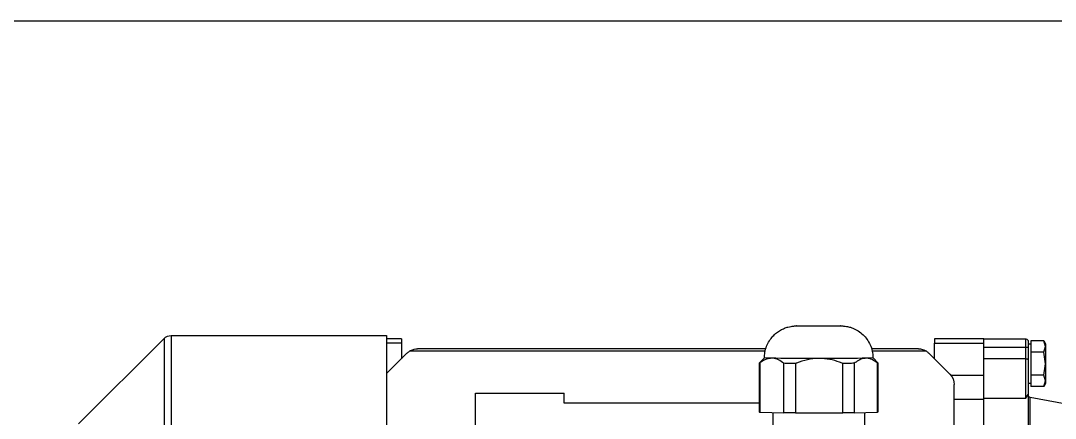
# Model space of a CAD drawing. Header units: centimetres. Extents: x 470464 to 524273, y 49611 to 59074.
# Drawn here: x 509044.5 to 509065.46, y 50604.85 to 50612.91 of the extents above; entities that cross this region are included whole.
import ezdxf

# ---------------------------------------------------------------- set-up
doc = ezdxf.new("R2010")
doc.units = ezdxf.units.CM
doc.header["$MEASUREMENT"] = 0
doc.layers.add('S-COLS-CONC', color=4, linetype='Continuous', lineweight=40)
doc.layers.add('vinç', color=7, linetype='Continuous')

# ---------------------------------------------------------------- blocks, each defined once
blk = doc.blocks.new('tyrhjutry5wjtuydhtsr')
at = {"color": 2, "linetype": 'Continuous', "lineweight": 25}
for p, q in [((71814.555, 30600.166), (71814.563, 30600.167)), ((71822.868, 30599.972), (71822.868, 30586.232)), ((71827.235, 30599.972), (71822.868, 30599.972)), ((71827.235, 30599.972), (71827.235, 30586.232)), ((71809.518, 30599.748), (71809.554, 30599.864)), ((71809.554, 30599.864), (71809.518, 30599.802)), ((71809.518, 30599.802), (71809.518, 30599.748)), ((71809.554, 30599.633), (71809.518, 30599.748)), ((71809.518, 30599.748), (71809.518, 30599.402)), ((71809.554, 30599.864), (71809.818, 30599.864)), ((71809.818, 30599.864), (71809.818, 30599.748)), ((71809.868, 30599.802), (71809.818, 30599.802)), ((71809.818, 30599.748), (71809.818, 30599.633)), ((71809.868, 30599.728), (71809.868, 30599.489)), ((71809.918, 30599.737), (71809.918, 30599.902)), ((71810.768, 30599.902), (71809.918, 30599.902)), ((71809.918, 30599.498), (71809.918, 30599.737)), ((71810.768, 30599.737), (71809.918, 30599.737)), ((71810.768, 30599.902), (71811.768, 30599.902)), ((71810.768, 30599.819), (71810.768, 30599.902)), ((71811.768, 30599.819), (71810.768, 30599.819)), ((71810.768, 30599.498), (71810.768, 30599.819)), ((71810.768, 30599.498), (71810.768, 30599.737)), ((71811.768, 30599.902), (71811.768, 30599.819)), ((71811.768, 30599.502), (71811.768, 30599.819)), ((71822.568, 30599.902), (71822.868, 30599.902)), ((71822.568, 30599.902), (71822.568, 30599.819)), ((71822.568, 30599.819), (71822.868, 30599.819)), ((71822.568, 30599.819), (71822.568, 30599.502)), ((71827.377, 30599.913), (71827.377, 30586.291)), ((71829.11, 30598.181), (71827.377, 30599.913)), ((71809.518, 30599.402), (71809.554, 30599.633)), ((71809.554, 30599.633), (71809.818, 30599.633)), ((71809.818, 30599.633), (71809.818, 30599.402)), ((71811.456, 30599.19), (71811.88, 30599.614)), ((71811.929, 30599.654), (71813.031, 30599.654)), ((71812.093, 30599.702), (71813.042, 30599.702)), ((71813.013, 30599.517), (71812.913, 30599.417)), ((71815.183, 30599.702), (71822.244, 30599.702)), ((71815.197, 30599.654), (71822.407, 30599.654)), ((71815.313, 30599.417), (71815.213, 30599.517)), ((71822.456, 30599.614), (71822.868, 30599.202)), ((71809.554, 30599.171), (71809.518, 30599.402)), ((71809.518, 30599.402), (71809.518, 30599.056)), ((71809.818, 30599.402), (71809.818, 30599.171)), ((71809.918, 30598.705), (71809.918, 30599.498)), ((71809.918, 30599.498), (71810.768, 30599.498)), ((71810.768, 30598.705), (71810.768, 30599.498)), ((71812.913, 30599.417), (71812.913, 30598.417)), ((71812.92, 30598.416), (71812.92, 30599.416)), ((71813.392, 30599.409), (71813.392, 30598.409)), ((71813.624, 30598.408), (71813.624, 30599.408)), ((71814.583, 30599.408), (71814.583, 30598.408)), ((71814.817, 30598.409), (71814.817, 30599.409)), ((71815.305, 30599.416), (71815.305, 30598.416)), ((71815.313, 30598.417), (71815.313, 30599.417)), ((71809.518, 30599.056), (71809.554, 30599.171)), ((71809.554, 30599.171), (71809.818, 30599.171)), ((71809.818, 30599.171), (71809.818, 30599.056)), ((71810.768, 30599.161), (71811.431, 30599.161)), ((71809.554, 30598.94), (71809.518, 30599.056)), ((71809.518, 30599.056), (71809.518, 30599.002)), ((71809.518, 30599.002), (71809.554, 30598.94)), ((71809.554, 30598.94), (71809.818, 30598.94)), ((71809.818, 30599.056), (71809.818, 30598.94)), ((71809.818, 30599.002), (71809.868, 30599.002)), ((71811.368, 30598.018), (71811.368, 30598.978)), ((71809.827, 30598.72), (71809.099, 30598.591)), ((71809.827, 30593.502), (71809.827, 30598.72)), ((71809.918, 30598.705), (71809.868, 30598.774)), ((71809.868, 30598.774), (71809.868, 30594.312)), ((71810.768, 30598.705), (71809.918, 30598.705)), ((71810.768, 30594.6), (71810.768, 30598.705)), ((71811.368, 30598.681), (71810.768, 30598.681)), ((71819.268, 30598.602), (71819.268, 30598.802)), ((71821.068, 30598.802), (71819.268, 30598.802)), ((71821.068, 30597.318), (71821.068, 30598.802)), ((71815.313, 30598.602), (71819.268, 30598.602)), ((71813.392, 30598.409), (71812.92, 30598.416)), ((71813.188, 30598.412), (71813.188, 30597.867)), ((71814.583, 30598.408), (71813.624, 30598.408)), ((71815.305, 30598.416), (71814.817, 30598.409)), ((71815.038, 30597.867), (71815.038, 30598.412))]:
    blk.add_line(p, q, dxfattribs=at)
at = {"color": 2, "linetype": 'Continuous', "lineweight": 25, "flags": 128}
for points in [[(71813.681, 30600.168), (71813.663, 30600.167), (71813.671, 30600.166)], [(71814.563, 30600.167), (71814.546, 30600.168), (71814.544, 30600.168)], [(71813.156, 30599.512), (71813.235, 30599.511), (71813.328, 30599.51), (71813.436, 30599.51), (71813.555, 30599.509), (71813.683, 30599.508), (71813.819, 30599.508), (71813.96, 30599.508), (71814.103, 30599.508)], [(71813.392, 30599.409), (71813.419, 30599.409), (71813.447, 30599.408), (71813.475, 30599.408), (71813.504, 30599.408), (71813.533, 30599.408), (71813.563, 30599.408), (71813.593, 30599.408), (71813.624, 30599.408)], [(71814.103, 30599.508), (71814.247, 30599.508), (71814.388, 30599.508), (71814.525, 30599.508), (71814.654, 30599.509), (71814.775, 30599.509), (71814.884, 30599.51), (71814.98, 30599.511), (71815.061, 30599.512)], [(71814.583, 30599.408), (71814.614, 30599.408), (71814.644, 30599.408), (71814.674, 30599.408), (71814.704, 30599.408), (71814.733, 30599.408), (71814.761, 30599.408), (71814.79, 30599.408), (71814.817, 30599.409)], [(71813.392, 30598.409), (71813.419, 30598.409), (71813.447, 30598.408), (71813.475, 30598.408), (71813.504, 30598.408), (71813.533, 30598.408), (71813.563, 30598.408), (71813.593, 30598.408), (71813.624, 30598.408)], [(71814.583, 30598.408), (71814.614, 30598.408), (71814.644, 30598.408), (71814.674, 30598.408), (71814.704, 30598.408), (71814.733, 30598.408), (71814.761, 30598.408), (71814.79, 30598.409), (71814.817, 30598.409)]]:
    blk.add_lwpolyline(points, dxfattribs=at)
at = {"color": 2, "linetype": 'Continuous', "lineweight": 25}
for centre, radius, start, end in [((71814.114, 30624.584), 24.421, 268.9602, 271.0359), ((71814.114, 30573.227), 26.945, 89.0848, 90.9207), ((71827.235, 30599.772), 0.2, 45, 90), ((71809.918, 30599.852), 0.05, 90, 180), ((71809.906, 30599.658), 0.0794, 81.2205, 118.4816), ((71812.093, 30599.402), 0.3, 122.9496, 135), ((71813.137, 30601.107), 1.594, 265.5402, 270.6584), ((71815.097, 30600.782), 1.27, 268.3876, 275.2748), ((71822.244, 30599.402), 0.3, 45, 57.0504), ((71809.906, 30599.419), 0.0794, 81.2205, 118.4816), ((71812.919, 30599.427), 0.0113, 242.951, 276.1185), ((71815.307, 30599.432), 0.0162, 262.765, 294.7691), ((71811.668, 30598.978), 0.3, 135, 180), ((71809.818, 30598.769), 0.05, 280, 0), ((71812.919, 30598.431), 0.0145, 247.5109, 273.2978), ((71815.306, 30598.436), 0.0204, 265.4198, 290.8725)]:
    blk.add_arc(centre, radius, start, end, dxfattribs=at)
for points, knots in [([(71813.66, 30600.168), (71813.65, 30600.168), (71813.637, 30600.167), (71813.596, 30600.164), (71813.541, 30600.157), (71813.462, 30600.138), (71813.361, 30600.097), (71813.26, 30600.032), (71813.17, 30599.946), (71813.096, 30599.843), (71813.043, 30599.723), (71813.014, 30599.612), (71813.017, 30599.542), (71813.018, 30599.517)], [0, 0, 0, 0, 0.066364, 0.096738, 0.146646, 0.224233, 0.329424, 0.450258, 0.561525, 0.679585, 0.803537, 0.930273, 1, 1, 1, 1]), ([(71815.21, 30599.518), (71815.21, 30599.555), (71815.208, 30599.636), (71815.173, 30599.754), (71815.117, 30599.865), (71815.047, 30599.956), (71814.97, 30600.028), (71814.89, 30600.082), (71814.812, 30600.12), (71814.74, 30600.144), (71814.68, 30600.157), (71814.634, 30600.164), (71814.605, 30600.166), (71814.586, 30600.167), (71814.574, 30600.168), (71814.566, 30600.168), (71814.564, 30600.168)], [0, 0, 0, 0, 0.102813, 0.227479, 0.342205, 0.448498, 0.546808, 0.636981, 0.718376, 0.789828, 0.849232, 0.892561, 0.922344, 0.946801, 0.985416, 1, 1, 1, 1]), ([(71809.868, 30599.852), (71809.868, 30599.85), (71809.868, 30599.847), (71809.868, 30599.819), (71809.868, 30599.778), (71809.868, 30599.744), (71809.868, 30599.728)], [0, 0, 0, 0, 0.242227, 0.5, 0.757773, 1, 1, 1, 1]), ([(71812.093, 30599.702), (71812.092, 30599.702), (71812.087, 30599.702), (71812.051, 30599.701), (71811.995, 30599.691), (71811.948, 30599.664), (71811.929, 30599.654)], [0, 0, 0, 0, 0.006089, 0.095912, 0.647289, 1, 1, 1, 1]), ([(71822.407, 30599.654), (71822.399, 30599.659), (71822.367, 30599.678), (71822.312, 30599.697), (71822.266, 30599.702), (71822.244, 30599.702), (71822.244, 30599.702)], [0, 0, 0, 0, 0.165688, 0.611616, 0.993918, 1, 1, 1, 1]), ([(71809.868, 30599.489), (71809.868, 30599.417), (71809.868, 30599.272), (71809.868, 30599.075), (71809.868, 30598.901), (71809.868, 30598.816), (71809.868, 30598.774)], [0, 0, 0, 0, 0.247158, 0.5, 0.752842, 1, 1, 1, 1]), ([(71812.92, 30599.416), (71812.955, 30599.441), (71813.027, 30599.493), (71813.108, 30599.512), (71813.151, 30599.512), (71813.156, 30599.512)], [0, 0, 0, 0, 0.466611, 0.947222, 1, 1, 1, 1]), ([(71813.156, 30599.512), (71813.19, 30599.508), (71813.258, 30599.499), (71813.336, 30599.453), (71813.38, 30599.418), (71813.392, 30599.409)], [0, 0, 0, 0, 0.418455, 0.849886, 1, 1, 1, 1]), ([(71813.624, 30599.408), (71813.646, 30599.416), (71813.732, 30599.449), (71813.891, 30599.495), (71814.032, 30599.503), (71814.103, 30599.508)], [0, 0, 0, 0, 0.144547, 0.566474, 1, 1, 1, 1]), ([(71814.103, 30599.508), (71814.108, 30599.508), (71814.188, 30599.507), (71814.345, 30599.488), (71814.498, 30599.441), (71814.576, 30599.41), (71814.583, 30599.408)], [0, 0, 0, 0, 0.031652, 0.486069, 0.956325, 1, 1, 1, 1]), ([(71814.817, 30599.409), (71814.854, 30599.435), (71814.928, 30599.488), (71815.012, 30599.511), (71815.056, 30599.512), (71815.061, 30599.512)], [0, 0, 0, 0, 0.466611, 0.947222, 1, 1, 1, 1]), ([(71815.061, 30599.512), (71815.096, 30599.509), (71815.167, 30599.502), (71815.248, 30599.458), (71815.293, 30599.425), (71815.305, 30599.416)], [0, 0, 0, 0, 0.418455, 0.849886, 1, 1, 1, 1])]:
    blk.add_open_spline(points, degree=3, knots=knots, dxfattribs=at)
blk = doc.blocks.new('djdtyryhryryhftr')
at = {"layer": 'vinç', "color": 2}
blk.add_line((428322.418, 69117.963), (428254.918, 69117.963), dxfattribs=at)
blk = doc.blocks.new('EAWREWFWEFWEGWR')
at = {"layer": 'S-COLS-CONC', "color": 2, "xscale": -1}
blk.add_blockref('tyrhjutry5wjtuydhtsr', (500890.787, 38226.611), dxfattribs=at)
at = {"layer": 'vinç', "color": 0, "xscale": -1}
blk.add_blockref('djdtyryhryryhftr', (857350.836, -285), dxfattribs=at)

msp = doc.modelspace()

# ---------------------------------------------------------------- block references
at = {"layer": 'vinç', "color": 0}
msp.add_blockref('EAWREWFWEFWEGWR', (79983.993, -18220.054), dxfattribs=at)

doc.saveas('drawing.dxf')
